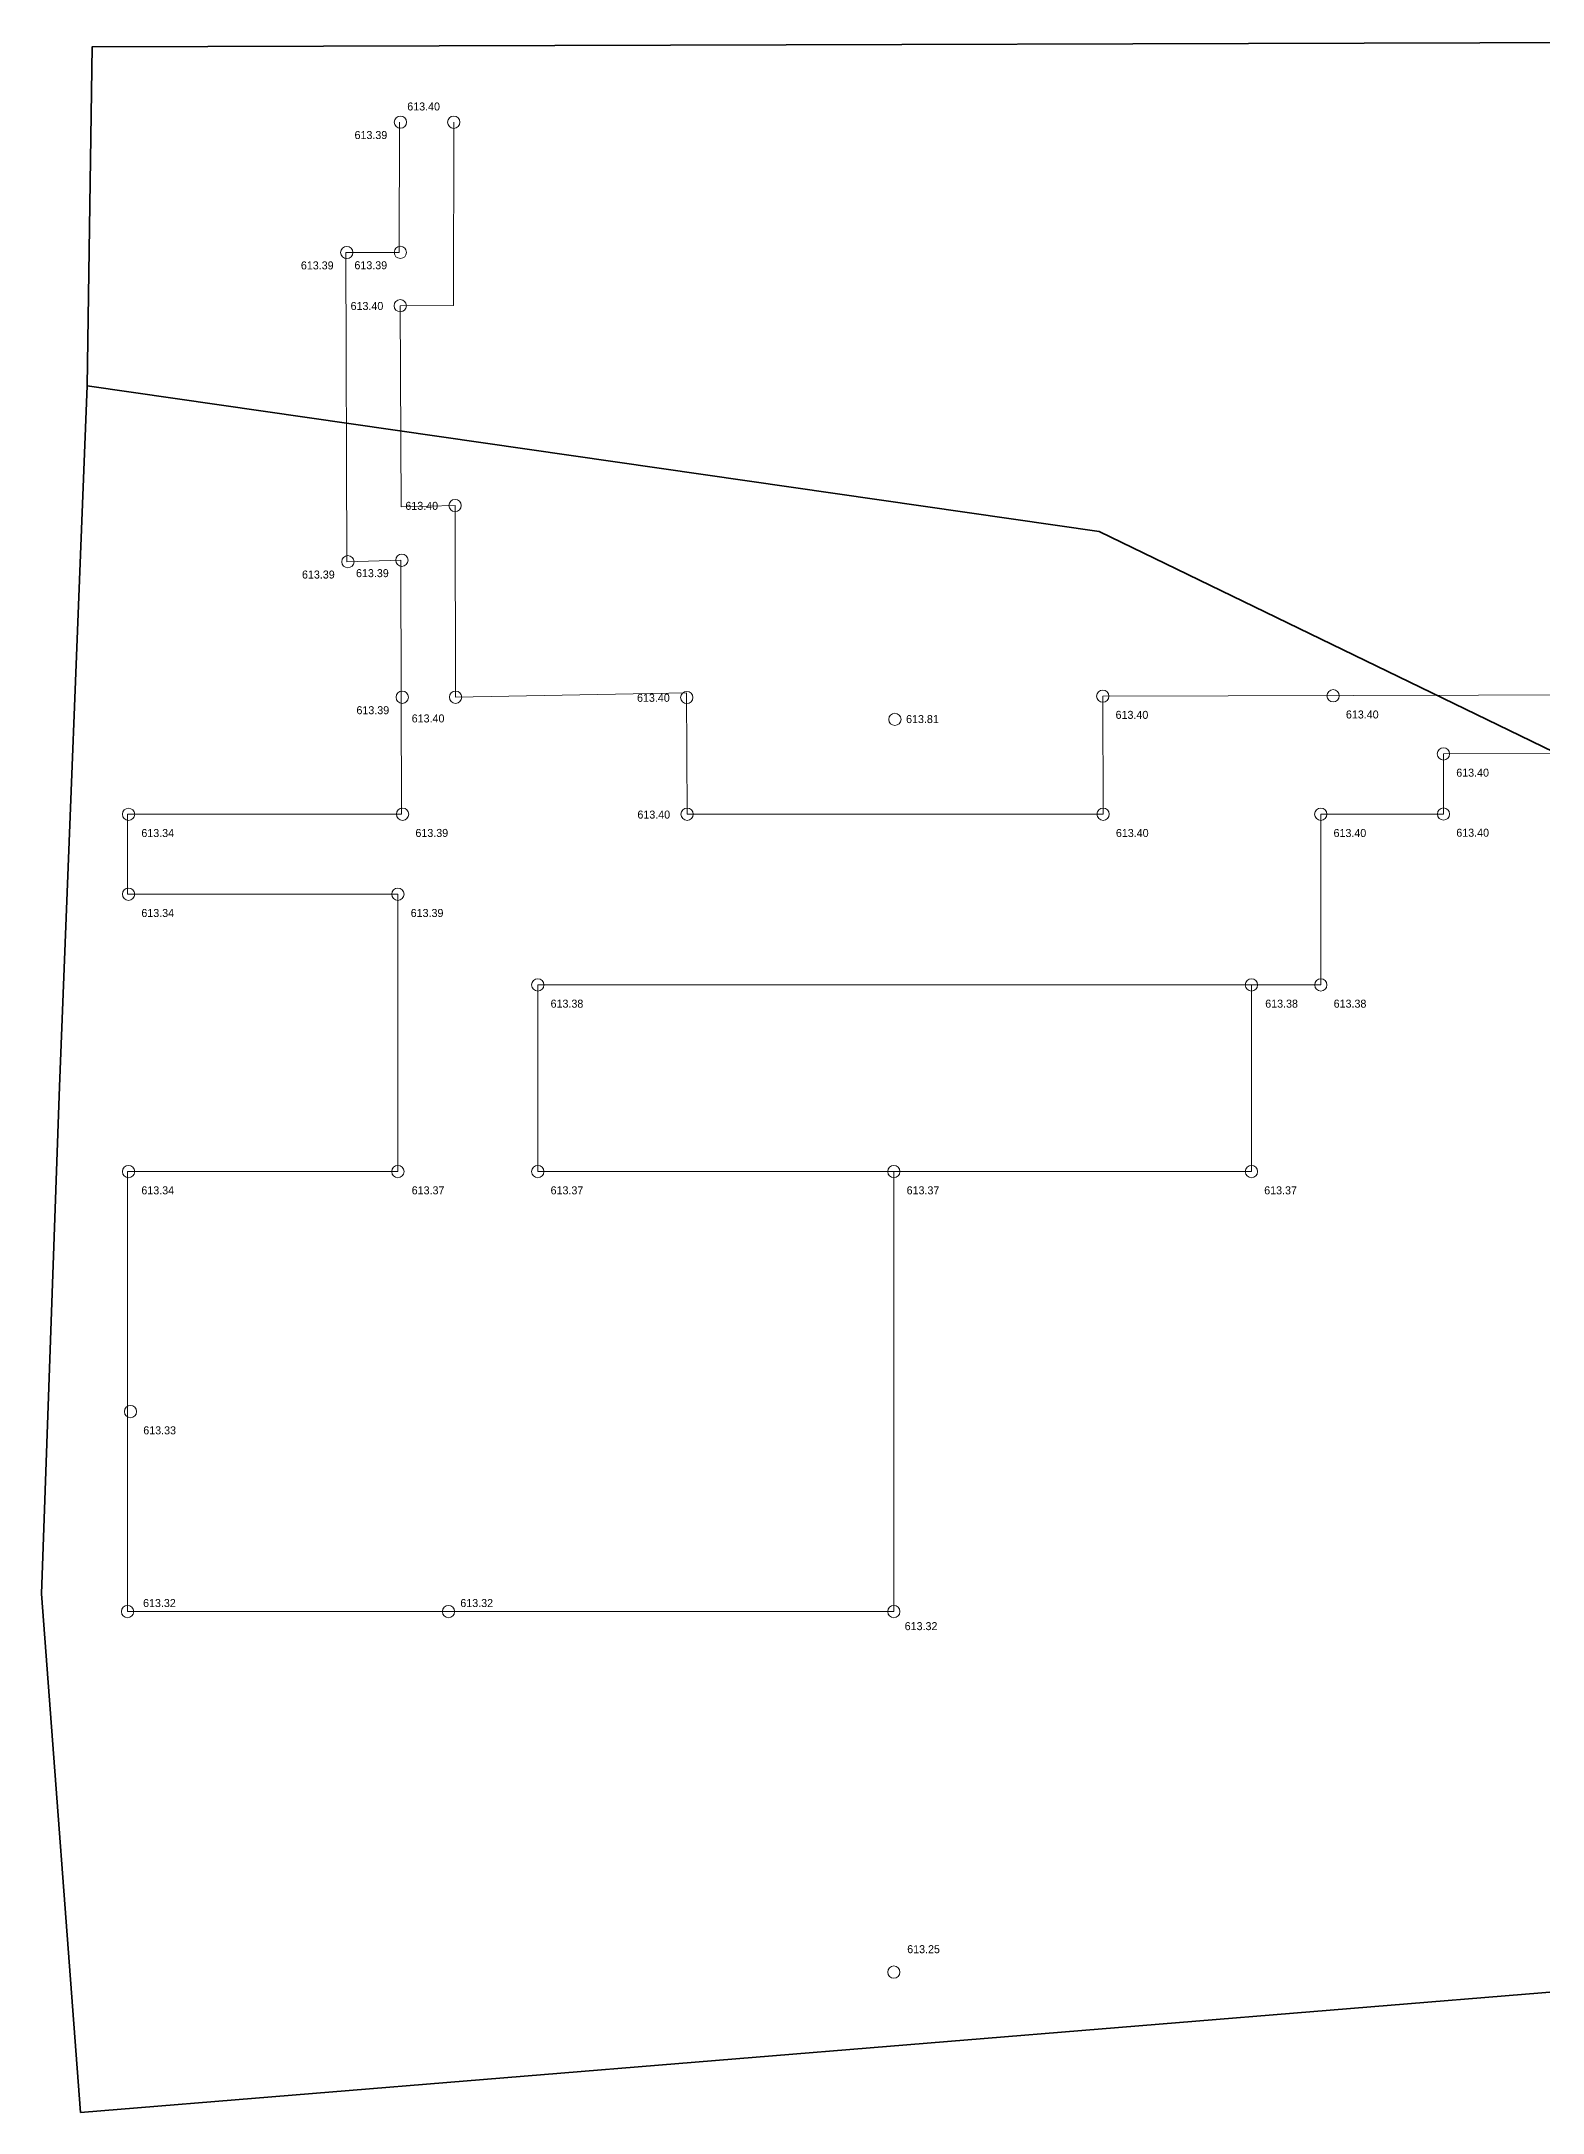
# Model space of a CAD drawing. Header units: millimetres. Extents: x 329027 to 385322, y -316082 to -277249.
# Drawn here: x 329027 to 357175, y -316082 to -277249 of the extents above; entities that cross this region are included whole.
import ezdxf

# ---------------------------------------------------------------- set-up
doc = ezdxf.new("R2010")
doc.units = ezdxf.units.MM
doc.header["$MEASUREMENT"] = 0
doc.layers.add('A - Pllaka themel_Pen_No__88', color=7, linetype='Continuous', lineweight=20, true_color=0xfd4435)
for name, color, linetype, lineweight in [('A - Pllaka themel_Pen_No__95', 6, 'Continuous', 13), ('Annotation - Text_Pen_No__1', 7, 'Continuous', 13), ('Drawing & Figure_Pen_No__7', 7, 'Continuous', 35)]:
    doc.layers.add(name, color=color, linetype=linetype, lineweight=lineweight)
doc.styles.add('GENERATED_STYLE_1', font='')
doc.styles.get('GENERATED_STYLE_1').set_extended_font_data('Dubai')

msp = doc.modelspace()

# ---------------------------------------------------------------- linework, layer by layer
at = {"layer": 'A - Pllaka themel_Pen_No__88', "color": 20, "linetype": 'Continuous', "lineweight": 20, "true_color": 0xfd4435}
for centre in [(335758, -278763), (336758, -278764), (334752, -281207), (335757, -281204), (335756, -282204), (336783, -285951), (334774, -287004), (335786, -286977), (335794, -289547), (336794, -289545), (341127, -289550), (348928, -289525), (353247, -289518), (345031, -289960), (355316, -290609), (330661, -291741), (335800, -291739), (341134, -291740), (348934, -291740), (353015, -291740), (355317, -291735), (330661, -293240), (335711, -293240), (338334, -294940), (351715, -294940), (353017, -294940), (330661, -298440), (335711, -298440), (338334, -298440), (345010, -298440), (351715, -298440), (330697, -302940), (330642, -306690), (336660, -306690), (345010, -306690), (345010, -313449)]:
    msp.add_circle(centre, 115, dxfattribs=at)
at = {"layer": 'A - Pllaka themel_Pen_No__95', "color": 6, "linetype": 'Continuous', "lineweight": 13}
for points in [[(367709, -290576), (355316, -290609), (355317, -291735), (353015, -291740), (353017, -294940), (351715, -294940), (338334, -294940), (338334, -298440), (345010, -298440), (345010, -306690), (336660, -306690), (330642, -306690), (330642, -298440), (335711, -298440), (335711, -293240), (330642, -293240), (330642, -291741), (335781, -291739), (335775, -289547), (335767, -286977), (334755, -287004), (334733, -281207), (335737, -281204), (335739, -278763)], [(367709, -290576), (367709, -289476), (348928, -289525), (348934, -291740), (341134, -291740), (341125, -289464), (336794, -289545), (336783, -285951), (335770, -285977), (335756, -282204), (336756, -282200), (336758, -278764)], [(345010, -298440), (351715, -298440), (351715, -294940)]]:
    msp.add_lwpolyline(points, dxfattribs=at)
at = {"layer": 'Drawing & Figure_Pen_No__7', "color": 7, "linetype": 'Continuous', "lineweight": 35, "flags": 128}
for points in [[(348862, -286437), (329884, -283708), (329978, -277351), (364672, -277249), (370892, -277259), (370439, -279365), (365072, -294300)], [(329759, -316082), (329027, -306358), (329369, -296847), (329884, -283708), (348862, -286437), (365072, -294300), (370439, -279365), (384350, -282006), (385322, -311533)]]:
    msp.add_lwpolyline(points, close=True, dxfattribs=at)

# ---------------------------------------------------------------- texts
at = {"layer": 'Annotation - Text_Pen_No__1', "color": 7, "linetype": 'Continuous', "lineweight": 13, "char_height": 150, "attachment_point": 2, "style": 'GENERATED_STYLE_1'}
for s, insert in [('\\A1;{\\pqc;\\fDubai|b0|i0|c0|p34;613.\\fDubai|b0|i0|c0|p34;40}', (336194, -278394)), ('\\A1;{\\pqc;\\fDubai|b0|i0|c0|p34;613.\\fDubai|b0|i0|c0|p34;39}', (335205, -278930)), ('\\A1;{\\pqc;\\fDubai|b0|i0|c0|p34;613.\\fDubai|b0|i0|c0|p34;39}', (334199, -281374)), ('\\A1;{\\pqc;\\fDubai|b0|i0|c0|p34;613.\\fDubai|b0|i0|c0|p34;39}', (335203, -281371)), ('\\A1;{\\pqc;\\fDubai|b0|i0|c0|p34;613.\\fDubai|b0|i0|c0|p34;40}', (335131, -282135)), ('\\A1;{\\pqc;\\fDubai|b0|i0|c0|p34;613.\\fDubai|b0|i0|c0|p34;40}', (336158, -285882)), ('\\A1;{\\pqc;\\fDubai|b0|i0|c0|p34;613.\\fDubai|b0|i0|c0|p34;39}', (334220, -287170)), ('\\A1;{\\pqc;\\fDubai|b0|i0|c0|p34;613.\\fDubai|b0|i0|c0|p34;39}', (335233, -287144)), ('\\A1;{\\pqc;\\fDubai|b0|i0|c0|p34;613.\\fDubai|b0|i0|c0|p34;40}', (340502, -289481)), ('\\A1;{\\pqc;\\fDubai|b0|i0|c0|p34;613.\\fDubai|b0|i0|c0|p34;39}', (335241, -289714)), ('\\A1;{\\pqc;\\fDubai|b0|i0|c0|p34;613.\\fDubai|b0|i0|c0|p34;40}', (336277, -289868)), ('\\A1;{\\pqc;\\fDubai|b0|i0|c0|p34;613.81}', (345547, -289880)), ('\\A1;{\\pqc;\\fDubai|b0|i0|c0|p34;613.\\fDubai|b0|i0|c0|p34;40}', (349475, -289801)), ('\\A1;{\\pqc;\\fDubai|b0|i0|c0|p34;613.\\fDubai|b0|i0|c0|p34;40}', (353794, -289794)), ('\\A1;{\\pqc;\\fDubai|b0|i0|c0|p34;613.\\fDubai|b0|i0|c0|p34;40}', (355863, -290885)), ('\\A1;{\\pqc;\\fDubai|b0|i0|c0|p34;613.3\\fDubai|b0|i0|c0|p34;4}', (331208, -292017)), ('\\A1;{\\pqc;\\fDubai|b0|i0|c0|p34;613.3\\fDubai|b0|i0|c0|p34;9}', (336347, -292015)), ('\\A1;{\\pqc;\\fDubai|b0|i0|c0|p34;613.\\fDubai|b0|i0|c0|p34;40}', (340509, -291671)), ('\\A1;{\\pqc;\\fDubai|b0|i0|c0|p34;613.\\fDubai|b0|i0|c0|p34;40}', (349481, -292016)), ('\\A1;{\\pqc;\\fDubai|b0|i0|c0|p34;613.\\fDubai|b0|i0|c0|p34;40}', (353562, -292016)), ('\\A1;{\\pqc;\\fDubai|b0|i0|c0|p34;613.\\fDubai|b0|i0|c0|p34;40}', (355864, -292011)), ('\\A1;{\\pqc;\\fDubai|b0|i0|c0|p34;613.3\\fDubai|b0|i0|c0|p34;4}', (331208, -293516)), ('\\A1;{\\pqc;\\fDubai|b0|i0|c0|p34;613.3\\fDubai|b0|i0|c0|p34;9}', (336258, -293516)), ('\\A1;{\\pqc;\\fDubai|b0|i0|c0|p34;613.\\fDubai|b0|i0|c0|p34;38}', (338881, -295216)), ('\\A1;{\\pqc;\\fDubai|b0|i0|c0|p34;613.\\fDubai|b0|i0|c0|p34;38}', (352281, -295216)), ('\\A1;{\\pqc;\\fDubai|b0|i0|c0|p34;613.\\fDubai|b0|i0|c0|p34;38}', (353564, -295216)), ('\\A1;{\\pqc;\\fDubai|b0|i0|c0|p34;613.3\\fDubai|b0|i0|c0|p34;4}', (331208, -298716)), ('\\A1;{\\pqc;\\fDubai|b0|i0|c0|p34;613.3\\fDubai|b0|i0|c0|p34;7}', (336277, -298716)), ('\\A1;{\\pqc;\\fDubai|b0|i0|c0|p34;613.3\\fDubai|b0|i0|c0|p34;7}', (338881, -298716)), ('\\A1;{\\pqc;\\fDubai|b0|i0|c0|p34;613.3\\fDubai|b0|i0|c0|p34;7}', (345557, -298716)), ('\\A1;{\\pqc;\\fDubai|b0|i0|c0|p34;613.3\\fDubai|b0|i0|c0|p34;7}', (352262, -298716)), ('\\A1;{\\pqc;\\fDubai|b0|i0|c0|p34;613.3\\fDubai|b0|i0|c0|p34;3}', (331244, -303216)), ('\\A1;{\\pqc;\\fDubai|b0|i0|c0|p34;613.\\fDubai|b0|i0|c0|p34;32}', (331240, -306454)), ('\\A1;{\\pqc;\\fDubai|b0|i0|c0|p34;613.\\fDubai|b0|i0|c0|p34;32}', (337189, -306454)), ('\\A1;{\\pqc;\\fDubai|b0|i0|c0|p34;613.\\fDubai|b0|i0|c0|p34;32}', (345521, -306887)), ('\\A1;{\\pqc;\\fDubai|b0|i0|c0|p34;613.\\fDubai|b0|i0|c0|p34;25}', (345568, -312944))]:
    msp.add_mtext(s, dxfattribs=dict(at, insert=insert))

doc.saveas('drawing.dxf')
